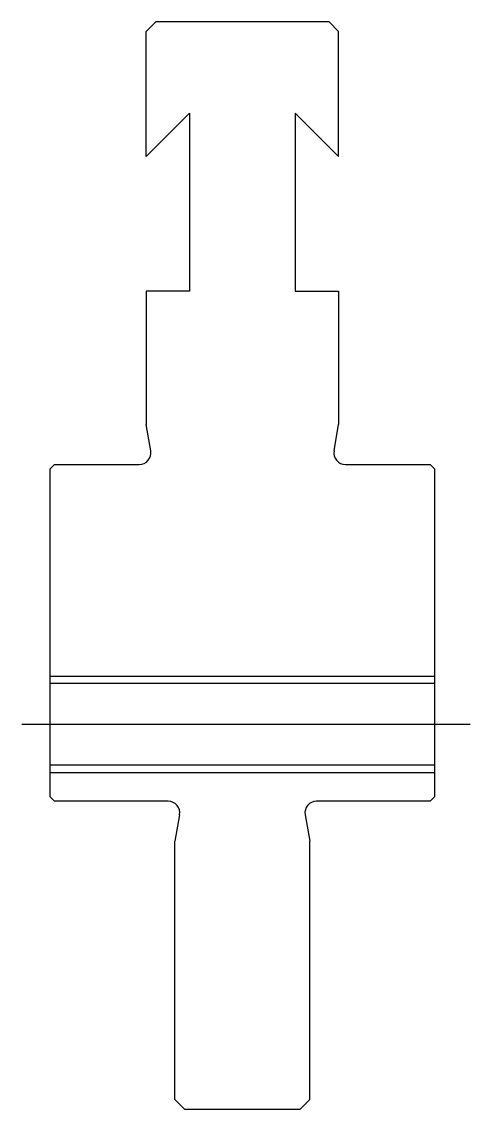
# Model space of a CAD drawing. Header units: metres. Extents: x 65 to 112, y 134 to 247.
import ezdxf

# ---------------------------------------------------------------- set-up
doc = ezdxf.new("R2010")
doc.units = ezdxf.units.M

msp = doc.modelspace()

# ---------------------------------------------------------------- linework, layer by layer
for p, q in [((77.856518, 245.856676), (78.856518, 246.856676)), ((96.856518, 246.856676), (78.856518, 246.856676)), ((96.856518, 246.856676), (97.856518, 245.856676)), ((77.856518, 232.856676), (77.856518, 245.856676)), ((97.856518, 232.856676), (97.856518, 245.856676)), ((77.856518, 232.856676), (82.356518, 237.356676)), ((82.356518, 237.356676), (82.356518, 218.856676)), ((93.356518, 237.356676), (93.356518, 218.856676)), ((97.856518, 232.856676), (93.356518, 237.356676)), ((82.356518, 218.856676), (77.856518, 218.856676)), ((77.856518, 218.856676), (77.856518, 204.997303)), ((93.356518, 218.856676), (97.856518, 218.856676)), ((97.856518, 218.856676), (97.856518, 204.997303)), ((78.338287, 202.265054), (77.856518, 204.997303)), ((97.374749, 202.265054), (97.856518, 204.997303)), ((68.356518, 200.856676), (67.856518, 200.356676)), ((67.856518, 200.356676), (67.856518, 166.356676)), ((68.356518, 200.856676), (77.156518, 200.856676)), ((98.556518, 200.856676), (107.356518, 200.856676)), ((107.356518, 200.856676), (107.856518, 200.356676)), ((107.856518, 166.356676), (107.856518, 200.356676)), ((67.856518, 178.856669), (107.856518, 178.856669)), ((107.856518, 178.106669), (67.856518, 178.106669)), ((64.947154, 173.856677), (111.523362, 173.856668)), ((107.856518, 169.606669), (67.856518, 169.606669)), ((67.856518, 168.856669), (107.856518, 168.856669)), ((68.356518, 165.856676), (67.856518, 166.356676)), ((107.856518, 166.356676), (107.356518, 165.856676)), ((80.156518, 165.856676), (68.356518, 165.856676)), ((107.356518, 165.856676), (95.556518, 165.856676)), ((81.338287, 164.448298), (80.856518, 161.716049)), ((94.374749, 164.448298), (94.856518, 161.716049)), ((80.856518, 134.856676), (80.856518, 161.716049)), ((94.856518, 134.856676), (94.856518, 161.716049)), ((81.856518, 133.856676), (80.856518, 134.856676)), ((81.856518, 133.856676), (80.856518, 134.856676)), ((93.856518, 133.856676), (94.856518, 134.856676)), ((81.856518, 133.856676), (93.856518, 133.856676))]:
    msp.add_line(p, q)
for centre, start, end in [((77.156518, 202.056676), 270, 10), ((98.556518, 202.056676), 170, 270), ((80.156518, 164.656676), 350, 90), ((95.556518, 164.656676), 90, 190)]:
    msp.add_arc(centre, 1.2, start, end)

doc.saveas('drawing.dxf')
